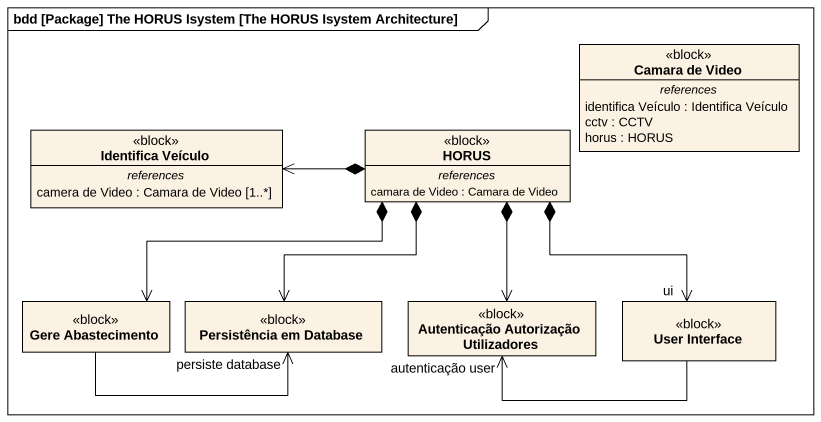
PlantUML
@startuml
mainframe bdd [Package] The HORUS Isystem [The HORUS Isystem Architecture]
hide circle
hide empty members
class "Camara de Video" as Camara_de_Video <<block>> {
  -- references --
  identifica Veículo : Identifica Veículo
  cctv : CCTV
  horus : HORUS
}
class "Identifica Veículo" as Identifica_Veículo <<block>> {
  -- references --
  camera de Video : Camara de Video [1..*]
}
class HORUS <<block>> {
  -- references --
  camara de Video : Camara de Video
}
class "Gere Abastecimento" as Gere_Abastecimento <<block>>
class "Persistência em Database" as Persistência_em_Database <<block>>
class "Autenticação Autorização Utilizadores" as Autenticação_Autorização <<block>>
class "User Interface" as User_Interface <<block>>
HORUS *-left-> Identifica_Veículo
HORUS *-left-> Gere_Abastecimento
HORUS *--> Persistência_em_Database
HORUS *--> Autenticação_Autorização
HORUS *--> "ui" User_Interface
Gere_Abastecimento -right-> "persiste database" Persistência_em_Database
User_Interface -left-> "autenticação user" Autenticação_Autorização
@enduml
